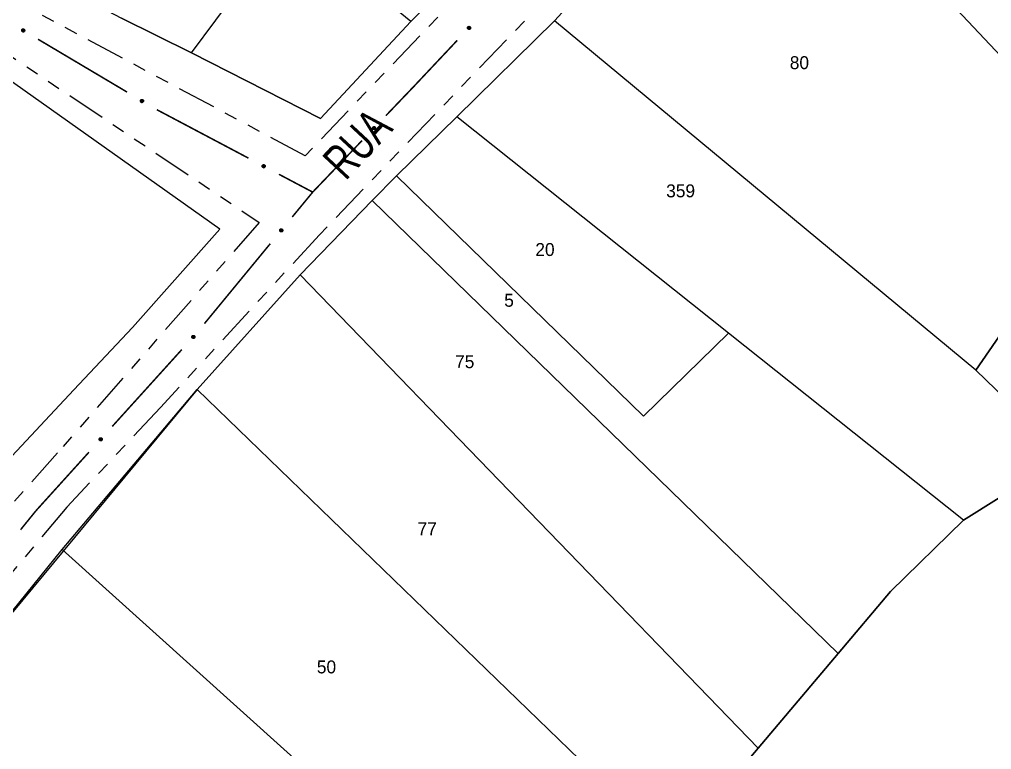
# Model space of a CAD drawing. Extents: x 209193 to 212081, y 4877574 to 4880493.
# Drawn here: x 210088.3 to 210200.9, y 4878363.5 to 4878448.1 of the extents above; entities that cross this region are included whole.
import ezdxf
from ezdxf.enums import TextEntityAlignment as Align

# ---------------------------------------------------------------- set-up
doc = ezdxf.new("R2010")
doc.units = 0
doc.header["$LTSCALE"] = 1.5
doc.header["$MEASUREMENT"] = 0
doc.linetypes.add('TRACO_25', pattern=[8, 3, -1, 1, -1, 1, -1])
for name, color, linetype in [('CD_MALHA_LOTES', 7, 'CONTINUOUS'), ('RU-QUADRA', 210, 'CONTINUOUS'), ('SV-EIXO-RUA-N-PAV', 6, 'CONTINUOUS'), ('SV-RUA-NAO-PAV', 7, 'CONTINUOUS'), ('SV-TXT-RUA-N-PAV', 7, 'CONTINUOUS'), ('Th_NmrPort', 1, 'CONTINUOUS')]:
    doc.layers.add(name, color=color, linetype=linetype)
doc.styles.add('ARIAL', font='ARIAL.SHX')

msp = doc.modelspace()

# ---------------------------------------------------------------- linework, layer by layer
at = {"layer": 'CD_MALHA_LOTES', "linetype": 'Continuous', "flags": 128}
for points in [[(210150.309482, 4878447.886823), (210173.90952, 4878473.625597)], [(210214.861348, 4878430.204885), (210173.90952, 4878473.625597)], [(210108.262164, 4878444.202996), (210119.536976, 4878459.348911)], [(210133.674579, 4878447.802539), (210119.536976, 4878459.348911)], [(210141.067016, 4878455.130607), (210133.674579, 4878447.802539)], [(210108.262164, 4878444.202996), (210100.143961, 4878448.214224)], [(210133.674579, 4878447.802539), (210123.220892, 4878436.565523)], [(210138.98718, 4878436.786697), (210150.309482, 4878447.886823)], [(210199.134703, 4878407.439699), (210150.309482, 4878447.886823)], [(210123.220892, 4878436.565523), (210108.262164, 4878444.202996)], [(210132.003049, 4878429.931377), (210138.98718, 4878436.786697)], [(210170.46253, 4878411.733792), (210138.98718, 4878436.786697)], [(210129.214555, 4878427.063573), (210132.003049, 4878429.931377)], [(210160.642309, 4878402.084148), (210132.003049, 4878429.931377)], [(210214.861348, 4878430.204885), (210199.134703, 4878407.439699)], [(210120.840545, 4878418.475421), (210129.214555, 4878427.063573)], [(210183.173285, 4878374.597095), (210129.214555, 4878427.063573)], [(210108.922299, 4878405.206354), (210120.840545, 4878418.475421)], [(210173.912187, 4878363.655841), (210120.840545, 4878418.475421)], [(210170.46253, 4878411.733792), (210160.642309, 4878402.084148)], [(210197.700536, 4878390.053616), (210170.46253, 4878411.733792)], [(210199.134703, 4878407.439699), (210209.463265, 4878397.442204)], [(210093.289532, 4878386.678224), (210108.922299, 4878405.206354)], [(210163.975434, 4878351.916353), (210108.922299, 4878405.206354)], [(210209.463265, 4878397.442204), (210197.700536, 4878390.053616)], [(210197.700536, 4878390.053616), (210189.25503, 4878381.782197), (210183.173285, 4878374.597095)], [(210065.149006, 4878355.139393), (210082.693599, 4878373.615337), (210093.289532, 4878386.678224)], [(210150.085714, 4878335.506747), (210093.289532, 4878386.678224)], [(210183.173285, 4878374.597095), (210173.912187, 4878363.655841)], [(210173.912187, 4878363.655841), (210163.975434, 4878351.916353)]]:
    msp.add_lwpolyline(points, dxfattribs=at)
at = {"layer": 'RU-QUADRA', "linetype": 'Continuous', "flags": 128}
for points in [[(210201.64, 4878506.03), (210195.75509, 4878499.436488), (210189.099484, 4878491.979481), (210173.90952, 4878473.625597), (210150.309482, 4878447.886823), (210138.98718, 4878436.786697), (210132.003049, 4878429.931377), (210129.214555, 4878427.063573), (210120.840545, 4878418.475421), (210108.922299, 4878405.206354), (210082.693599, 4878373.615337), (210065.149006, 4878355.139393)], [(210163.975434, 4878351.916353), (210173.912187, 4878363.655841), (210183.173285, 4878374.597095), (210189.25503, 4878381.782197), (210197.700536, 4878390.053616), (210209.463265, 4878397.442204), (210199.134703, 4878407.439699), (210214.861348, 4878430.204885)]]:
    msp.add_lwpolyline(points, dxfattribs=at)
for points in [[(210088.230479, 4878494.552455), (210078.041335, 4878483.54104), (210063.22579, 4878466.455601), (210076.35841, 4878459.966734), (210090.583679, 4878453.269998), (210100.143961, 4878448.214224), (210108.262164, 4878444.202996), (210123.220892, 4878436.565523), (210133.674579, 4878447.802539), (210141.067016, 4878455.130607), (210126.094097, 4878467.436597), (210119.877621, 4878472.545813), (210112.981818, 4878478.213358), (210099.358464, 4878487.531226)], [(210111.550979, 4878423.774008), (210082.579505, 4878444.257547), (210080.513417, 4878445.718322), (210059.194194, 4878456.935292), (210049.830042, 4878442.538349), (210041.627119, 4878433.00033), (210029.919738, 4878419.559241), (210029.023118, 4878420.452895), (210020.925314, 4878411.802), (210014.622943, 4878405.06917), (210009.92895, 4878400.05457), (209999.331565, 4878388.376167), (209990.482652, 4878378.490836), (209979.742083, 4878365.460483), (210002.206022, 4878345.049962), (210023.000006, 4878329.87576), (210049.39463, 4878357.340518), (210060.298662, 4878368.626515), (210070.631668, 4878379.321483), (210081.370315, 4878390.986453), (210094.644812, 4878405.158664), (210101.427461, 4878412.386365)]]:
    msp.add_lwpolyline(points, close=True, dxfattribs=at)
at = {"layer": 'SV-EIXO-RUA-N-PAV'}
for points in [[(210088.701615, 4878446.94767), (210088.74883, 4878446.960429), (210088.792017, 4878446.961741), (210088.828353, 4878446.952467), (210088.858325, 4878446.9359), (210088.887079, 4878446.915497), (210088.91153, 4878446.888531), (210088.932039, 4878446.85259), (210088.945172, 4878446.805317), (210088.943607, 4878446.760987), (210088.936422, 4878446.724878), (210088.920946, 4878446.69263), (210088.900657, 4878446.665029), (210088.871807, 4878446.640557), (210088.835181, 4878446.620128), (210088.787327, 4878446.608074), (210088.744978, 4878446.607079), (210088.710068, 4878446.616971), (210088.677747, 4878446.632735), (210088.648641, 4878446.653916), (210088.624791, 4878446.680525), (210088.60429, 4878446.717438), (210088.593018, 4878446.764828), (210088.591543, 4878446.807055), (210088.600943, 4878446.842095), (210088.617179, 4878446.873566), (210088.637292, 4878446.902654), (210088.663375, 4878446.928362), (210088.701615, 4878446.94767)], [(210140.593996, 4878447.107363), (210140.59616, 4878447.058502), (210140.588029, 4878447.016066), (210140.57106, 4878446.982625), (210140.54836, 4878446.956983), (210140.522182, 4878446.933366), (210140.490535, 4878446.915378), (210140.450989, 4878446.903194), (210140.401991, 4878446.900679), (210140.359067, 4878446.911865), (210140.325391, 4878446.926747), (210140.29729, 4878446.948878), (210140.274774, 4878446.974693), (210140.257176, 4878447.008184), (210140.24522, 4878447.048381), (210140.243883, 4878447.097712), (210140.25214, 4878447.13926), (210140.269402, 4878447.171175), (210140.29183, 4878447.199285), (210140.318845, 4878447.223075), (210140.350012, 4878447.240553), (210140.390505, 4878447.252519), (210140.439213, 4878447.253193), (210140.480746, 4878447.245431), (210140.512895, 4878447.228621), (210140.540072, 4878447.205918), (210140.564079, 4878447.179949), (210140.583485, 4878447.14889), (210140.593996, 4878447.107363)], [(210102.460825, 4878438.781634), (210102.50804, 4878438.794394), (210102.551228, 4878438.795705), (210102.587563, 4878438.786432), (210102.617535, 4878438.769864), (210102.646289, 4878438.749462), (210102.670741, 4878438.722496), (210102.69125, 4878438.686555), (210102.704382, 4878438.639282), (210102.702818, 4878438.594952), (210102.695632, 4878438.558842), (210102.680156, 4878438.526595), (210102.659868, 4878438.498994), (210102.631017, 4878438.474521), (210102.594391, 4878438.454093), (210102.546537, 4878438.442038), (210102.504188, 4878438.441043), (210102.469278, 4878438.450936), (210102.436957, 4878438.466699), (210102.407851, 4878438.487881), (210102.384002, 4878438.51449), (210102.3635, 4878438.551403), (210102.352228, 4878438.598793), (210102.350753, 4878438.641019), (210102.360153, 4878438.676059), (210102.376389, 4878438.70753), (210102.396502, 4878438.736619), (210102.422586, 4878438.762327), (210102.460825, 4878438.781634)], [(210129.585596, 4878435.495298), (210129.587356, 4878435.446422), (210129.578875, 4878435.404055), (210129.56163, 4878435.370754), (210129.538718, 4878435.345302), (210129.512346, 4878435.321902), (210129.480552, 4878435.304177), (210129.440906, 4878435.29232), (210129.391888, 4878435.29021), (210129.349058, 4878435.301751), (210129.315507, 4878435.316911), (210129.28759, 4878435.339274), (210129.265288, 4878435.365274), (210129.247968, 4878435.398909), (210129.236345, 4878435.439203), (210129.235416, 4878435.488544), (210129.244016, 4878435.530022), (210129.261542, 4878435.561794), (210129.284202, 4878435.589717), (210129.311412, 4878435.613283), (210129.342722, 4878435.630503), (210129.383313, 4878435.642133), (210129.432025, 4878435.642404), (210129.473492, 4878435.634299), (210129.505502, 4878435.617224), (210129.53249, 4878435.594296), (210129.556281, 4878435.56813), (210129.575429, 4878435.536912), (210129.585596, 4878435.495298)], [(210116.551994, 4878431.218713), (210116.598524, 4878431.23378), (210116.641595, 4878431.237214), (210116.678343, 4878431.229738), (210116.709094, 4878431.214665), (210116.738816, 4878431.195701), (210116.764564, 4878431.169971), (210116.786816, 4878431.135082), (210116.802257, 4878431.088512), (210116.802875, 4878431.044159), (210116.797474, 4878431.007739), (210116.783603, 4878430.97477), (210116.764697, 4878430.946204), (210116.737084, 4878430.920342), (210116.701508, 4878430.898138), (210116.654304, 4878430.883744), (210116.612056, 4878430.880667), (210116.576701, 4878430.888831), (210116.543644, 4878430.902986), (210116.513532, 4878430.92271), (210116.488402, 4878430.948114), (210116.46611, 4878430.983974), (210116.452521, 4878431.030752), (210116.448971, 4878431.072855), (210116.456636, 4878431.108315), (210116.471305, 4878431.140547), (210116.489963, 4878431.170589), (210116.514751, 4878431.197549), (210116.551994, 4878431.218713)], [(210118.838374, 4878423.666863), (210118.843769, 4878423.618254), (210118.838466, 4878423.575372), (210118.823748, 4878423.540881), (210118.802796, 4878423.513792), (210118.778239, 4878423.488494), (210118.747853, 4878423.46845), (210118.7092, 4878423.453674), (210118.660476, 4878423.44792), (210118.616905, 4878423.45624), (210118.582318, 4878423.468859), (210118.552814, 4878423.489081), (210118.528637, 4878423.513349), (210118.508861, 4878423.5456), (210118.494269, 4878423.584917), (210118.489669, 4878423.634052), (210118.495157, 4878423.676055), (210118.510268, 4878423.709044), (210118.530785, 4878423.738576), (210118.556166, 4878423.764104), (210118.586106, 4878423.783607), (210118.625719, 4878423.798227), (210118.674275, 4878423.802125), (210118.716231, 4878423.79713), (210118.749423, 4878423.782486), (210118.778043, 4878423.761632), (210118.803717, 4878423.73731), (210118.825137, 4878423.707604), (210118.838374, 4878423.666863)], [(210108.654386, 4878411.320081), (210108.657507, 4878411.271272), (210108.650208, 4878411.228685), (210108.633897, 4878411.194917), (210108.611703, 4878411.168836), (210108.585993, 4878411.144711), (210108.554705, 4878411.126107), (210108.515405, 4878411.113151), (210108.466465, 4878411.109677), (210108.42333, 4878411.120021), (210108.389369, 4878411.134241), (210108.360841, 4878411.155817), (210108.337823, 4878411.181187), (210108.319573, 4878411.214326), (210108.306832, 4878411.254281), (210108.30453, 4878411.303576), (210108.311971, 4878411.345278), (210108.328605, 4878411.377526), (210108.350479, 4878411.406069), (210108.377022, 4878411.430384), (210108.407841, 4878411.448469), (210108.448092, 4878411.461224), (210108.496777, 4878411.462852), (210108.538454, 4878411.455905), (210108.570927, 4878411.439728), (210108.598543, 4878411.417561), (210108.623053, 4878411.392068), (210108.643064, 4878411.361395), (210108.654386, 4878411.320081)], [(210097.916504, 4878399.458466), (210097.919624, 4878399.409658), (210097.912326, 4878399.367071), (210097.896015, 4878399.333303), (210097.873821, 4878399.307222), (210097.84811, 4878399.283097), (210097.816822, 4878399.264493), (210097.777522, 4878399.251537), (210097.728583, 4878399.248063), (210097.685448, 4878399.258407), (210097.651487, 4878399.272627), (210097.622959, 4878399.294203), (210097.599941, 4878399.319573), (210097.581691, 4878399.352712), (210097.56895, 4878399.392667), (210097.566647, 4878399.441962), (210097.574089, 4878399.483664), (210097.590723, 4878399.515912), (210097.612597, 4878399.544455), (210097.63914, 4878399.56877), (210097.669959, 4878399.586855), (210097.71021, 4878399.59961), (210097.758895, 4878399.601238), (210097.800572, 4878399.594291), (210097.833045, 4878399.578114), (210097.860661, 4878399.555947), (210097.885171, 4878399.530454), (210097.905182, 4878399.499781), (210097.916504, 4878399.458466)]]:
    msp.add_lwpolyline(points, close=True, dxfattribs=at)
for points in [[(210088.591543, 4878446.807055), (210088.900657, 4878446.665029)], [(210088.593018, 4878446.764828), (210088.871807, 4878446.640557)], [(210088.593635, 4878446.783972), (210088.881629, 4878446.654305)], [(210088.598835, 4878446.822142), (210088.90795, 4878446.679939)], [(210088.600943, 4878446.842095), (210088.920946, 4878446.69263)], [(210088.602737, 4878446.740489), (210088.850615, 4878446.631456)], [(210088.60429, 4878446.717438), (210088.835181, 4878446.620128)], [(210088.611075, 4878446.856133), (210088.925838, 4878446.707404)], [(210088.617179, 4878446.873566), (210088.936422, 4878446.724878)], [(210088.620491, 4878446.698217), (210088.804346, 4878446.617661)], [(210088.624791, 4878446.680525), (210088.787327, 4878446.608074)], [(210088.631051, 4878446.887119), (210088.936647, 4878446.747005)], [(210088.637292, 4878446.902654), (210088.943607, 4878446.760987)], [(210088.640773, 4878446.665552), (210088.760385, 4878446.61043)], [(210088.648641, 4878446.653916), (210088.744978, 4878446.607079)], [(210088.654329, 4878446.912973), (210088.940673, 4878446.785871)], [(210088.663375, 4878446.928362), (210088.945172, 4878446.805317)], [(210088.6823, 4878446.93604), (210088.934615, 4878446.829135)], [(210088.701615, 4878446.94767), (210088.932039, 4878446.85259)], [(210088.727615, 4878446.953575), (210088.91521, 4878446.873973)], [(210088.74883, 4878446.960429), (210088.91153, 4878446.888531)], [(210088.773446, 4878446.961283), (210088.891188, 4878446.905684)], [(210088.792017, 4878446.961741), (210088.887079, 4878446.915497)], [(210140.350012, 4878447.240553), (210140.243883, 4878447.097712)], [(210140.390505, 4878447.252519), (210140.24522, 4878447.048381)], [(210140.368216, 4878447.240896), (210140.249532, 4878447.079013)], [(210140.331916, 4878447.228219), (210140.252054, 4878447.123492)], [(210140.318845, 4878447.223075), (210140.25214, 4878447.13926)], [(210140.41334, 4878447.249011), (210140.252913, 4878447.030849)], [(210140.439213, 4878447.253193), (210140.257176, 4878447.008184)], [(210140.457762, 4878447.248418), (210140.268453, 4878446.995601)], [(210140.480746, 4878447.245431), (210140.274774, 4878446.974693)], [(210140.493882, 4878447.235026), (210140.287736, 4878446.964327)], [(210140.512895, 4878447.228621), (210140.29729, 4878446.948878)], [(210140.524389, 4878447.215674), (210140.310644, 4878446.940884)], [(210140.540072, 4878447.205918), (210140.325391, 4878446.926747)], [(210140.550277, 4878447.189425), (210140.346937, 4878446.921706)], [(210140.564079, 4878447.179949), (210140.359067, 4878446.911865)], [(210140.570436, 4878447.161073), (210140.383992, 4878446.909307)], [(210140.583485, 4878447.14889), (210140.401991, 4878446.900679)], [(210140.586855, 4878447.128747), (210140.427536, 4878446.905792)], [(210140.593996, 4878447.107363), (210140.450989, 4878446.903194)], [(210140.594093, 4878447.0807), (210140.475525, 4878446.914959)], [(210140.59616, 4878447.058502), (210140.490535, 4878446.915378)], [(210140.591629, 4878447.034291), (210140.511709, 4878446.931494)], [(210140.588029, 4878447.016066), (210140.522182, 4878446.933366)], [(210102.350753, 4878438.641019), (210102.659868, 4878438.498994)], [(210102.352228, 4878438.598793), (210102.631017, 4878438.474521)], [(210102.352846, 4878438.617937), (210102.64084, 4878438.488269)], [(210102.358045, 4878438.656107), (210102.66716, 4878438.513903)], [(210102.360153, 4878438.676059), (210102.680156, 4878438.526595)], [(210102.361947, 4878438.574454), (210102.609825, 4878438.465421)], [(210102.3635, 4878438.551403), (210102.594391, 4878438.454093)], [(210102.370285, 4878438.690098), (210102.685048, 4878438.541369)], [(210102.376389, 4878438.70753), (210102.695632, 4878438.558842)], [(210102.379701, 4878438.532182), (210102.563556, 4878438.451626)], [(210102.384002, 4878438.51449), (210102.546537, 4878438.442038)], [(210102.390262, 4878438.721084), (210102.695857, 4878438.580969)], [(210102.396502, 4878438.736619), (210102.702818, 4878438.594952)], [(210102.399983, 4878438.499517), (210102.519596, 4878438.444395)], [(210102.407851, 4878438.487881), (210102.504188, 4878438.441043)], [(210102.413539, 4878438.746937), (210102.699883, 4878438.619835)], [(210102.422586, 4878438.762327), (210102.704382, 4878438.639282)], [(210102.44151, 4878438.770005), (210102.693825, 4878438.663099)], [(210102.460825, 4878438.781634), (210102.69125, 4878438.686555)], [(210102.486826, 4878438.787539), (210102.67442, 4878438.707937)], [(210102.50804, 4878438.794394), (210102.670741, 4878438.722496)], [(210102.532656, 4878438.795248), (210102.650399, 4878438.739649)], [(210102.551228, 4878438.795705), (210102.646289, 4878438.749462)], [(210129.342722, 4878435.630503), (210129.235416, 4878435.488544)], [(210129.383313, 4878435.642133), (210129.236345, 4878435.439203)], [(210129.360929, 4878435.630694), (210129.24091, 4878435.469799)], [(210129.324525, 4878435.618319), (210129.243799, 4878435.514256)], [(210129.406119, 4878435.638437), (210129.243892, 4878435.421609)], [(210129.311412, 4878435.613283), (210129.244016, 4878435.530022)], [(210129.432025, 4878435.642404), (210129.247968, 4878435.398909)], [(210129.450534, 4878435.637476), (210129.259141, 4878435.386234)], [(210129.473492, 4878435.634299), (210129.265288, 4878435.365274)], [(210129.486541, 4878435.623786), (210129.278164, 4878435.354801)], [(210129.505502, 4878435.617224), (210129.28759, 4878435.339274)], [(210129.516887, 4878435.604182), (210129.300877, 4878435.33117)], [(210129.53249, 4878435.594296), (210129.315507, 4878435.316911)], [(210129.542558, 4878435.57772), (210129.337011, 4878435.311692)], [(210129.556281, 4878435.56813), (210129.349058, 4878435.301751)], [(210129.562482, 4878435.549202), (210129.373962, 4878435.298987)], [(210129.575429, 4878435.536912), (210129.391888, 4878435.29021)], [(210129.578632, 4878435.516741), (210129.417475, 4878435.295112)], [(210129.585596, 4878435.495298), (210129.440906, 4878435.29232)], [(210129.585473, 4878435.468636), (210129.465538, 4878435.303882)], [(210129.587356, 4878435.446422), (210129.480552, 4878435.304177)], [(210129.582626, 4878435.422249), (210129.501858, 4878435.320116)], [(210129.578875, 4878435.404055), (210129.512346, 4878435.321902)], [(210116.448971, 4878431.072855), (210116.764697, 4878430.946204)], [(210116.452196, 4878431.049904), (210116.746219, 4878430.934557)], [(210116.452521, 4878431.030752), (210116.737084, 4878430.920342)], [(210116.455512, 4878431.088283), (210116.771247, 4878430.961454)], [(210116.456636, 4878431.108315), (210116.783603, 4878430.97477)], [(210116.463425, 4878431.006921), (210116.716366, 4878430.910211)], [(210116.466065, 4878431.122835), (210116.787763, 4878430.989767)], [(210116.46611, 4878430.983974), (210116.701508, 4878430.898138)], [(210116.471305, 4878431.140547), (210116.797474, 4878431.007739)], [(210116.483237, 4878430.965573), (210116.670831, 4878430.894157)], [(210116.484494, 4878431.154766), (210116.796611, 4878431.029851)], [(210116.488402, 4878430.948114), (210116.654304, 4878430.883744)], [(210116.489963, 4878431.170589), (210116.802875, 4878431.044159)], [(210116.505101, 4878430.933945), (210116.62728, 4878430.884772)], [(210116.506472, 4878431.181733), (210116.79872, 4878431.068868)], [(210116.513532, 4878430.92271), (210116.612056, 4878430.880667)], [(210116.514751, 4878431.197549), (210116.802257, 4878431.088512)], [(210116.533275, 4878431.206148), (210116.790542, 4878431.111781)], [(210116.551994, 4878431.218713), (210116.786816, 4878431.135082)], [(210116.577673, 4878431.22589), (210116.768956, 4878431.155611)], [(210116.598524, 4878431.23378), (210116.764564, 4878431.169971)], [(210116.623069, 4878431.235843), (210116.743403, 4878431.186102)], [(210116.641595, 4878431.237214), (210116.738816, 4878431.195701)], [(210118.625719, 4878423.798227), (210118.494269, 4878423.584917)], [(210118.648736, 4878423.79624), (210118.503106, 4878423.567934)], [(210118.674275, 4878423.802125), (210118.508861, 4878423.5456)], [(210118.6931, 4878423.798589), (210118.520946, 4878423.533792)], [(210118.716231, 4878423.79713), (210118.528637, 4878423.513349)], [(210118.730026, 4878423.787618), (210118.542257, 4878423.503863)], [(210118.586106, 4878423.783607), (210118.489669, 4878423.634052)], [(210118.556166, 4878423.764104), (210118.495157, 4878423.676055)], [(210118.568867, 4878423.770101), (210118.496114, 4878423.660317)], [(210118.604248, 4878423.785154), (210118.496543, 4878423.615768)], [(210118.749423, 4878423.782486), (210118.552814, 4878423.489081)], [(210118.761748, 4878423.770328), (210118.566667, 4878423.481989)], [(210118.778043, 4878423.761632), (210118.582318, 4878423.468859)], [(210118.789317, 4878423.745851), (210118.604151, 4878423.465256)], [(210118.803717, 4878423.73731), (210118.616905, 4878423.45624)], [(210118.81131, 4878423.718896), (210118.641945, 4878423.455338)], [(210118.825137, 4878423.707604), (210118.660476, 4878423.44792)], [(210118.829833, 4878423.687728), (210118.685627, 4878423.454713)], [(210118.838374, 4878423.666863), (210118.7092, 4878423.453674)], [(210118.840237, 4878423.640266), (210118.732903, 4878423.467038)], [(210118.843769, 4878423.618254), (210118.747853, 4878423.46845)], [(210118.840851, 4878423.593796), (210118.767913, 4878423.485932)], [(210118.838466, 4878423.575372), (210118.778239, 4878423.488494)], [(210108.407841, 4878411.448469), (210108.30453, 4878411.303576)], [(210108.448092, 4878411.461224), (210108.306832, 4878411.254281)], [(210108.426035, 4878411.449167), (210108.310543, 4878411.284992)], [(210108.377022, 4878411.430384), (210108.311971, 4878411.345278)], [(210108.38999, 4878411.435782), (210108.312194, 4878411.329512)], [(210108.470992, 4878411.458165), (210108.314866, 4878411.236904)], [(210108.496777, 4878411.462852), (210108.319573, 4878411.214326)], [(210108.515417, 4878411.458442), (210108.331094, 4878411.201967)], [(210108.538454, 4878411.455905), (210108.337823, 4878411.181187)], [(210108.551791, 4878411.44576), (210108.350985, 4878411.171076)], [(210108.570927, 4878411.439728), (210108.360841, 4878411.155817)], [(210108.582671, 4878411.427008), (210108.374348, 4878411.148086)], [(210108.598543, 4878411.417561), (210108.389369, 4878411.134241)], [(210108.609069, 4878411.401271), (210108.41101, 4878411.129622)], [(210108.623053, 4878411.392068), (210108.42333, 4878411.120021)], [(210108.62978, 4878411.373319), (210108.4483, 4878411.117951)], [(210108.643064, 4878411.361395), (210108.466465, 4878411.109677)], [(210108.646828, 4878411.341321), (210108.491905, 4878411.115289)], [(210108.654386, 4878411.320081), (210108.515405, 4878411.113151)], [(210108.655005, 4878411.293425), (210108.539705, 4878411.125395)], [(210108.657507, 4878411.271272), (210108.554705, 4878411.126107)], [(210108.653451, 4878411.246977), (210108.575558, 4878411.142634)], [(210108.650208, 4878411.228685), (210108.585993, 4878411.144711)], [(210097.669959, 4878399.586855), (210097.566647, 4878399.441962)], [(210097.71021, 4878399.59961), (210097.56895, 4878399.392667)], [(210097.688153, 4878399.587553), (210097.572661, 4878399.423378)], [(210097.63914, 4878399.56877), (210097.574089, 4878399.483664)], [(210097.652108, 4878399.574168), (210097.574311, 4878399.467898)], [(210097.73311, 4878399.596551), (210097.576984, 4878399.37529)], [(210097.758895, 4878399.601238), (210097.581691, 4878399.352712)], [(210097.777535, 4878399.596828), (210097.593212, 4878399.340353)], [(210097.800572, 4878399.594291), (210097.599941, 4878399.319573)], [(210097.813909, 4878399.584146), (210097.613103, 4878399.309462)], [(210097.833045, 4878399.578114), (210097.622959, 4878399.294203)], [(210097.844789, 4878399.565394), (210097.636466, 4878399.286472)], [(210097.860661, 4878399.555947), (210097.651487, 4878399.272627)], [(210097.871186, 4878399.539657), (210097.673128, 4878399.268008)], [(210097.885171, 4878399.530454), (210097.685448, 4878399.258407)], [(210097.891897, 4878399.511705), (210097.710418, 4878399.256337)], [(210097.905182, 4878399.499781), (210097.728583, 4878399.248063)], [(210097.908945, 4878399.479707), (210097.754023, 4878399.253675)], [(210097.916504, 4878399.458466), (210097.777522, 4878399.251537)], [(210097.917123, 4878399.431811), (210097.801823, 4878399.263781)], [(210097.919624, 4878399.409658), (210097.816822, 4878399.264493)], [(210097.915569, 4878399.385363), (210097.837676, 4878399.28102)], [(210097.912326, 4878399.367071), (210097.84811, 4878399.283097)]]:
    msp.add_lwpolyline(points, dxfattribs=at)
at = {"layer": 'SV-EIXO-RUA-N-PAV', "const_width": 0.18}
for points in [[(210090.488892, 4878445.75892), (210100.808299, 4878439.634393)], [(210139.044347, 4878445.622077), (210134.245816, 4878440.525598)], [(210134.082652, 4878440.352303), (210130.789728, 4878436.912375)], [(210134.245816, 4878440.525598), (210134.082652, 4878440.352303)], [(210104.251396, 4878437.598759), (210114.859528, 4878431.989167)], [(210128.023715, 4878434.022882), (210122.49169, 4878428.243894)], [(210118.395573, 4878430.119303), (210121.931617, 4878428.249439)], [(210121.931617, 4878428.249439), (210122.306985, 4878428.050944)], [(210122.49169, 4878428.243894), (210122.306985, 4878428.050944)], [(210122.306985, 4878428.050944), (210119.93364, 4878425.169671)], [(210117.390472, 4878422.08223), (210109.760967, 4878412.819906)], [(210107.134116, 4878409.804738), (210099.080704, 4878400.908528)], [(210096.396234, 4878397.943124), (210090.356175, 4878391.270966)], [(210090.273413, 4878391.179543), (210088.460987, 4878388.945622)], [(210090.356175, 4878391.270966), (210090.273413, 4878391.179543)]]:
    msp.add_lwpolyline(points, dxfattribs=at)
at = {"layer": 'SV-RUA-NAO-PAV', "linetype": 'TRACO_25'}
for points in [[(210201.225127, 4878507.78747, 8.813163), (210161.363222, 4878463.023921, 8.813163), (210123.08334, 4878423.097004, 8.813163), (210104.675585, 4878403.118543, 8.813163), (210093.835801, 4878391.55452, 8.567777), (210081.289843, 4878376.689518, 9.15122), (210064.173176, 4878358.200172, 8.235594), (210051.482252, 4878345.033659, 6.92402), (210038.435529, 4878332.989538, 6.453833), (210028.654705, 4878323.113142, 6.453833), (210013.976543, 4878312.184074, 5.785673), (209981.722262, 4878289.609612, 5.241246), (209961.987294, 4878274.503509, 4.820552), (209955.709248, 4878269.444882, 4.820552), (209954.739256, 4878268.339847, 4.820552), (209955.427716, 4878265.720114, 4.820552), (209957.648939, 4878261.709896, 4.894793)], [(210084.183776, 4878445.908361, 9.324385), (210116.121551, 4878424.543936, 9.109672), (210092.753338, 4878397.859468, 8.649572), (210087.434452, 4878391.921251, 8.496206)]]:
    msp.add_polyline3d(points, dxfattribs=at)
msp.add_polyline3d([(210121.429602, 4878432.256717, 9.371963), (210090.332451, 4878448.871253, 9.748625), (210062.025233, 4878463.957657, 9.748625), (210059.471595, 4878465.394078, 9.748625), (210059.7908, 4878467.788114, 9.636644), (210063.852803, 4878472.399108, 9.636644), (210079.607677, 4878489.716949, 9.636644), (210085.585276, 4878496.287559, 10.909154), (210088.895459, 4878496.277636, 10.909154), (210092.375068, 4878494.158322, 10.837893), (210117.651574, 4878476.383987, 10.573212), (210143.017042, 4878454.830737, 9.473763)], close=True, dxfattribs=at)

# ---------------------------------------------------------------- texts
at = {"layer": 'SV-TXT-RUA-N-PAV', "style": 'ARIAL', "width": 0.7}
msp.add_text('RUA', height=4, rotation=47, dxfattribs=at).set_placement((210126.122222, 4878429.285919))
at = {"layer": 'Th_NmrPort', "color": 1}
for s, p in [('80', (210177.575486, 4878443.046)), ('359', (210163.255289, 4878428.197692)), ('20', (210148.095555, 4878421.403257)), ('5', (210144.493932, 4878415.526925)), ('75', (210138.802734, 4878408.415461)), ('77', (210134.457152, 4878389.055632)), ('50', (210122.784989, 4878373.062686))]:
    msp.add_text(s, height=1.5, dxfattribs=at).set_placement(p, align=Align.MIDDLE_LEFT)

doc.saveas('drawing.dxf')
